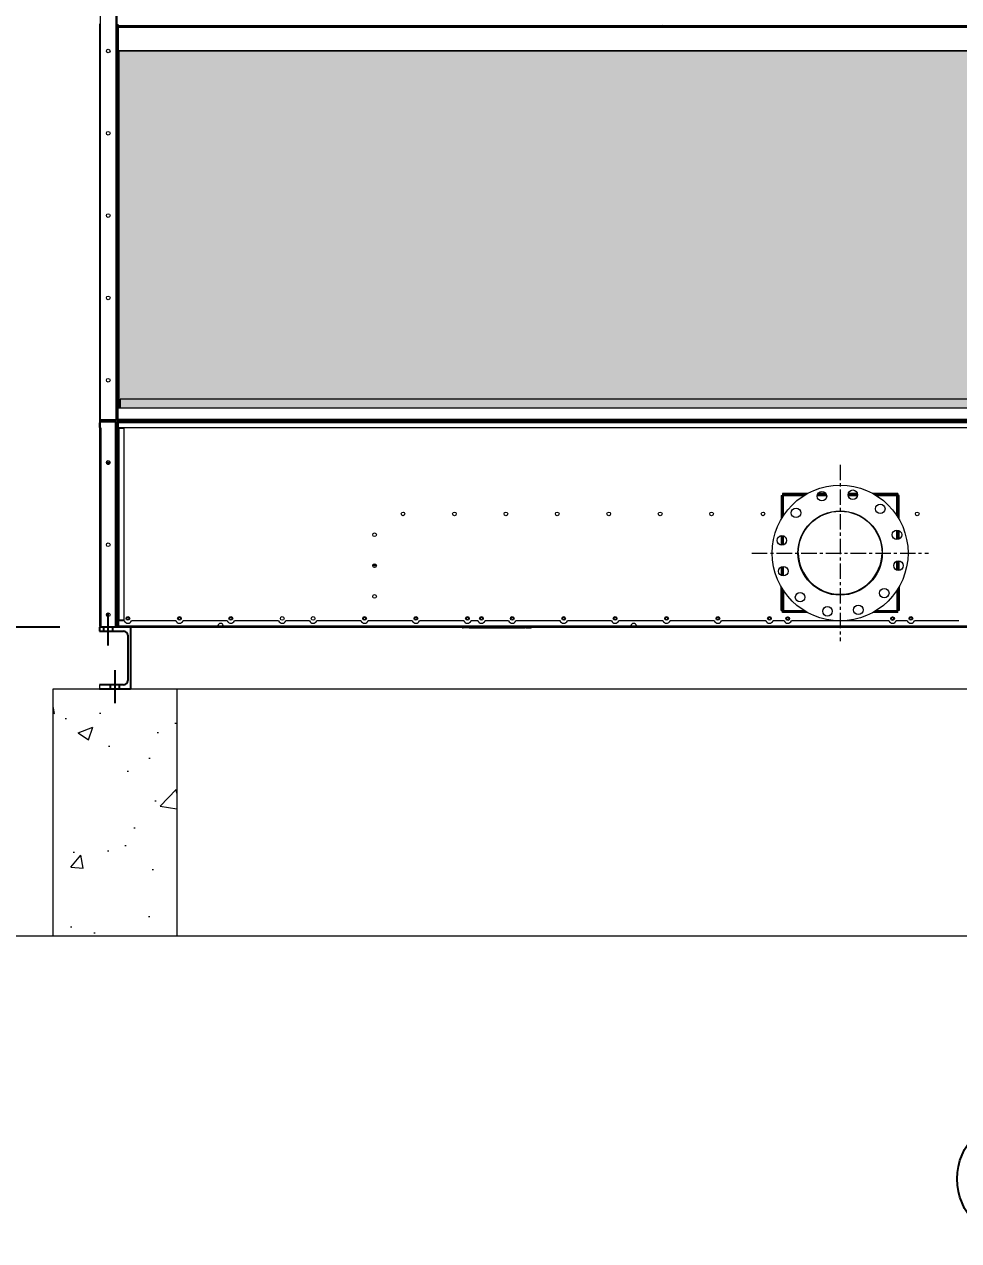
# Model space of a CAD drawing. Header units: millimetres. Extents: x 12896 to 42303, y 9438 to 30233.
# Drawn here: x 15749 to 18019, y 15530 to 18486 of the extents above; entities that cross this region are included whole.
import ezdxf

# ---------------------------------------------------------------- set-up
doc = ezdxf.new("R2010")
doc.units = ezdxf.units.MM
doc.linetypes.add('CENTER', pattern=[2, 1.25, -0.25, 0.25, -0.25])
doc.linetypes.add('CENTERX2', pattern=[4, 2.5, -0.5, 0.5, -0.5])
for name, color, linetype in [('center', 1, 'CENTER'), ('냉각탑_dim', 1, 'Continuous'), ('냉각탑_기초', 23, 'Continuous')]:
    doc.layers.add(name, color=color, linetype=linetype)
doc.styles.get("Standard").update_dxf_attribs({"font": 'arial.ttf'})
doc.dimstyles.new('1.40', dxfattribs={"dimscale": 20, "dimtxt": 1.5, "dimasz": 1, "dimexe": 0.5, "dimexo": 0.5, "dimgap": 0.5, "dimtad": 1, "dimdec": 0, "dimzin": 0, "dimdsep": 46, "dimtxsty": 'Standard', "dimcen": 0, "dimclrd": 2, "dimclre": 2, "dimclrt": 3, "dimadec": 0, "dimazin": 0, "dimtfac": 1, "dimtdec": 0, "dimtmove": 0, "dimatfit": 0, "dimfxl": 1, "dimtolj": 1, "dimtzin": 0, "dimlwd": -1, "dimlwe": -1, "dimarcsym": 0})

# ---------------------------------------------------------------- blocks, each defined once
blk = doc.blocks.new('*D183')
at = {"color": 2, "transparency": 16777216}
for p, q in [((15834.8, 20620.9), (15190.9, 20620.9)), ((15200.9, 20500.9), (15200.9, 17140.9)), ((15834.8, 17020.9), (15190.9, 17020.9))]:
    blk.add_line(p, q, dxfattribs=at)
for points in [[(15180.9, 20500.9), (15220.9, 20500.9), (15200.9, 20620.9)], [(15180.9, 17140.9), (15220.9, 17140.9), (15200.9, 17020.9)]]:
    blk.add_solid(points, dxfattribs=at)
at = {"layer": 'Defpoints', "color": 0, "transparency": 16777216}
for p in [(15934.8, 20620.9), (15200.9, 17020.9), (15934.8, 17020.9)]:
    blk.add_point(p, dxfattribs=at)
at = {"color": 3, "lineweight": 5, "transparency": 16777216, "insert": (15069.4, 18820.9), "char_height": 140, "attachment_point": 5, "rotation": 90}
blk.add_mtext('\\A1;3600', dxfattribs=at)
blk = doc.blocks.new('3')
at = {"lineweight": 20}
h = blk.add_hatch(dxfattribs=at)
h.set_pattern_fill('HONEY', scale=12)
h.set_pattern_definition([(0, (-393768.086, -69540.667), (57.15, 32.9955677), [38.1, -76.2]), (120, (-393768.086, -69540.667), (-57.15, 32.995568), [38.1, -76.2]), (60, (-393768.086, -69540.667), (1e-07, 65.9911357), [-76.2, 38.1])])
h.paths.add_polyline_path([(15978.8, 18421.4), (15978.8, 17553.1), (19492.2, 17553.1), (19492.2, 18421.4)])
at = {"color": 7, "lineweight": 20}
for p, q in [((15932.6, 20377.5), (15932.6, 17524.3)), ((15970.6, 20382.9), (15970.6, 17524.3)), ((15973.4, 20384.3), (15973.4, 17525.7)), ((15976.8, 18478.7), (19486, 18478.7)), ((15978.2, 18482.9), (19484.6, 18482.9)), ((15978.2, 18481.2), (19484.6, 18481.2)), ((15976.8, 18421.4), (19486, 18421.4)), ((15976.8, 18421.2), (19486, 18421.2)), ((19486, 18421.1), (15976.8, 18421.1)), ((18745.8, 17574.7), (15981.4, 17574.7)), ((18745.8, 17553.1), (15977, 17553.1)), ((15976.8, 17526), (19486, 17526)), ((19485.7, 17520.9), (15977.1, 17520.9)), ((19485.7, 17517.5), (15977.1, 17517.5)), ((15978.2, 17522.9), (19484.6, 17522.9)), ((16799.9, 17505.9), (18748.9, 17505.9)), ((16009, 17020.9), (19453.8, 17020.9))]:
    blk.add_line(p, q, dxfattribs=at)
at = {"color": 7, "lineweight": 20, "ltscale": 0.44375}
blk.add_line((15931.4, 18487.1), (15931.4, 17422.1), dxfattribs=at)
at = {"color": 7, "lineweight": 20, "ltscale": 0.003004}
blk.add_line((15975.4, 18478.5), (15975.4, 18485.7), dxfattribs=at)
at = {"color": 7, "lineweight": 20, "ltscale": 0.000583333}
for p, q in [((15975.4, 18485.7), (15976.8, 18485.7)), ((15975.4, 18478.4), (15976.8, 18478.4)), ((15933, 17522.9), (15933, 17524.3)), ((15934.8, 17505.1), (15933.4, 17505.1)), ((15970.6, 17522.9), (15970.6, 17524.3)), ((15975.4, 17525.7), (15976.8, 17525.7))]:
    blk.add_line(p, q, dxfattribs=at)
at = {"color": 7, "lineweight": 20, "ltscale": 0.012167}
for p, q in [((15975.4, 18449.2), (15975.4, 18478.4)), ((15975.4, 17525.7), (15975.4, 17554.9))]:
    blk.add_line(p, q, dxfattribs=at)
at = {"color": 7, "lineweight": 20, "ltscale": 0.000341711}
for p, q in [((15976.2, 18483.8), (15976.8, 18484.3)), ((15976.2, 18480.4), (15976.8, 18479.8)), ((15972.6, 17523.8), (15972, 17524.3)), ((15976.2, 17523.8), (15976.8, 17524.3))]:
    blk.add_line(p, q, dxfattribs=at)
at = {"color": 7, "lineweight": 20, "ltscale": 0.000967409}
for p, q in [((15976.8, 18483.7), (15976.8, 18486)), ((15976.8, 17523.7), (15976.8, 17526))]:
    blk.add_line(p, q, dxfattribs=at)
at = {"color": 7, "lineweight": 20, "ltscale": 0.000849957}
blk.add_line((15976.8, 18480.7), (15976.8, 18478.7), dxfattribs=at)
at = {"color": 7, "lineweight": 20, "ltscale": 0.023877}
blk.add_line((15976.8, 18478.7), (15976.8, 18421.4), dxfattribs=at)
at = {"color": 7, "lineweight": 20, "ltscale": 0.000805508}
blk.add_line((15977.4, 18481.1), (15977.4, 18483.1), dxfattribs=at)
at = {"color": 7, "lineweight": 20, "ltscale": 4.78227e-06}
blk.add_line((15978.2, 18481.2), (15978.2, 18481.2), dxfattribs=at)
at = {"color": 7, "lineweight": 20, "ltscale": 0.000708333}
for p, q in [((15978.8, 18482.9), (15978.8, 18481.2)), ((16005.4, 18481.2), (16005.4, 18482.9)), ((17134.9, 18481.2), (17134.9, 18482.9)), ((17138.3, 18481.2), (17138.3, 18482.9)), ((17156.5, 18481.2), (17156.5, 18482.9)), ((17159.9, 18481.2), (17159.9, 18482.9)), ((15977.1, 17518.9), (15975.4, 17518.9)), ((15977.1, 17518), (15975.4, 17518)), ((15933.4, 17022.6), (15933.4, 17020.9)), ((15970, 17022.6), (15970, 17020.9)), ((15977.1, 17023.8), (15975.4, 17023.8)), ((15977.1, 17022.9), (15975.4, 17022.9))]:
    blk.add_line(p, q, dxfattribs=at)
at = {"color": 7, "lineweight": 20, "ltscale": 0.001029}
for p, q in [((17249.2, 18482.9), (17247.4, 18481.2)), ((17313.3, 18481.2), (17315.1, 18482.9)), ((17320.9, 18481.2), (17322.6, 18482.9))]:
    blk.add_line(p, q, dxfattribs=at)
at = {"color": 7, "lineweight": 20, "ltscale": 0.001028}
for p, q in [((17250.1, 18482.9), (17248.3, 18481.2)), ((17257.6, 18482.9), (17255.8, 18481.2)), ((17270, 18481.2), (17271.8, 18482.9)), ((17300.9, 18482.9), (17299.1, 18481.2))]:
    blk.add_line(p, q, dxfattribs=at)
at = {"color": 7, "lineweight": 20, "ltscale": 0.372625}
blk.add_line((15975.4, 17554.9), (15975.4, 18449.2), dxfattribs=at)
at = {"color": 7, "lineweight": 20, "ltscale": 0.000583332}
blk.add_line((15975.4, 18449.2), (15976.8, 18449.2), dxfattribs=at)
at = {"color": 7, "lineweight": 20, "ltscale": 5.81038e-05}
blk.add_line((15976.8, 18421.1), (15976.8, 18421.4), dxfattribs=at)
at = {"color": 7, "lineweight": 20, "ltscale": 0.009}
blk.add_line((15981.4, 17574.7), (15981.4, 17553.1), dxfattribs=at)
at = {"color": 7, "lineweight": 20, "ltscale": 0.01129}
blk.add_line((15976.8, 17526), (15976.8, 17553.1), dxfattribs=at)
at = {"color": 7, "lineweight": 20, "ltscale": 0.000500046}
blk.add_line((15932.6, 17524.3), (15931.4, 17524.3), dxfattribs=at)
at = {"color": 7, "lineweight": 20, "ltscale": 0.004833}
for p, q in [((15931.4, 17505.9), (15931.4, 17517.5)), ((15977.1, 17505.9), (15977.1, 17517.5)), ((15990.4, 17503.9), (15978.8, 17503.9)), ((15977.1, 17035.9), (15977.1, 17024.3)), ((15990.4, 17037.9), (15978.8, 17037.9)), ((16826.9, 17018.9), (16815.3, 17018.9)), ((16966.9, 17018.9), (16978.5, 17018.9))]:
    blk.add_line(p, q, dxfattribs=at)
at = {"color": 7, "lineweight": 20, "ltscale": 0.000833333}
for p, q in [((15933.4, 17505.9), (15931.4, 17505.9)), ((15933.4, 17505.1), (15931.4, 17505.1)), ((15931.4, 17505.1), (15933.4, 17505.1)), ((15977.4, 17503.9), (15975.4, 17503.9)), ((15977.4, 17503.9), (15977.4, 17505.9)), ((15978.8, 17522.9), (15978.8, 17520.9)), ((15978.8, 17505.9), (15978.8, 17503.9)), ((16005.4, 17520.9), (16005.4, 17522.9)), ((17591.4, 17342.4), (17591.4, 17340.4)), ((17593.4, 17340.4), (17591.4, 17340.4)), ((17591.4, 17340.4), (17593.4, 17340.4)), ((17871.4, 17340.4), (17869.4, 17340.4)), ((17871.4, 17340.4), (17869.4, 17340.4)), ((17871.4, 17342.4), (17871.4, 17340.4)), ((15975.4, 17167.7), (15973.4, 17167.7)), ((15975.4, 17165.9), (15973.4, 17165.9)), ((17591.4, 17059.4), (17591.4, 17061.4)), ((17593.4, 17061.4), (17591.4, 17061.4)), ((17591.4, 17061.4), (17593.4, 17061.4)), ((17871.4, 17061.4), (17869.4, 17061.4)), ((17871.4, 17061.4), (17869.4, 17061.4)), ((17871.4, 17059.4), (17871.4, 17061.4)), ((15978.8, 17037.9), (15978.8, 17035.9)), ((16218.7, 17022.9), (16218.7, 17020.9)), ((16232.1, 17022.9), (16232.1, 17020.9)), ((16826.9, 17018.9), (16826.9, 17020.9)), ((16966.9, 17018.9), (16966.9, 17020.9)), ((17222.7, 17022.9), (17222.7, 17020.9)), ((17236.1, 17022.9), (17236.1, 17020.9))]:
    blk.add_line(p, q, dxfattribs=at)
at = {"color": 7, "lineweight": 20, "ltscale": 0.201042}
for p, q in [((15931.4, 17505.1), (15931.4, 17022.6)), ((15934.8, 17505.1), (15934.8, 17022.6))]:
    blk.add_line(p, q, dxfattribs=at)
at = {"color": 7, "lineweight": 20, "ltscale": 0.015833}
blk.add_line((15970.6, 17524.3), (15932.6, 17524.3), dxfattribs=at)
at = {"color": 7, "lineweight": 20, "ltscale": 0.015667}
blk.add_line((15933, 17522.9), (15970.6, 17522.9), dxfattribs=at)
at = {"color": 7, "lineweight": 20, "ltscale": 0.000958937}
blk.add_line((15933.4, 17520.6), (15933.4, 17522.9), dxfattribs=at)
at = {"color": 7, "lineweight": 20, "ltscale": 0.005875}
for p, q in [((15933.4, 17505.1), (15933.4, 17519.2)), ((15975.4, 17518), (15975.4, 17503.9)), ((15975.4, 17037.9), (15975.4, 17023.8))]:
    blk.add_line(p, q, dxfattribs=at)
at = {"color": 7, "lineweight": 20, "ltscale": 0.01525}
for p, q in [((15970, 17519.2), (15933.4, 17519.2)), ((15970, 17020.9), (15933.4, 17020.9))]:
    blk.add_line(p, q, dxfattribs=at)
at = {"color": 7, "lineweight": 20, "ltscale": 0.014667}
for p, q in [((15934.8, 17520.9), (15970, 17520.9)), ((15934.8, 17022.6), (15970, 17022.6))]:
    blk.add_line(p, q, dxfattribs=at)
at = {"color": 7, "lineweight": 20, "ltscale": 0.000834157}
blk.add_line((15936.8, 17520.9), (15936.8, 17522.9), dxfattribs=at)
at = {"color": 7, "lineweight": 20, "ltscale": 0.000708334}
blk.add_line((15970, 17519.2), (15970, 17520.9), dxfattribs=at)
at = {"color": 7, "lineweight": 20, "ltscale": 0.001131}
for p, q in [((15972.7, 17519.2), (15970, 17519.2)), ((15972.7, 17022.6), (15970, 17022.6))]:
    blk.add_line(p, q, dxfattribs=at)
at = {"color": 7, "lineweight": 20, "ltscale": 0.206917}
blk.add_line((15970, 17022.6), (15970, 17519.2), dxfattribs=at)
at = {"color": 7, "lineweight": 20, "ltscale": 0.000912135}
blk.add_line((15972.8, 17524.3), (15970.6, 17524.3), dxfattribs=at)
at = {"color": 7, "lineweight": 20, "ltscale": 0.000414935}
for p, q in [((15971.7, 17519.2), (15972.4, 17519.9)), ((15974.4, 17173.9), (15973.7, 17174.6)), ((15971.7, 17022.6), (15972.4, 17021.9))]:
    blk.add_line(p, q, dxfattribs=at)
at = {"color": 7, "lineweight": 20, "ltscale": 0.00126}
blk.add_line((15972, 17520.3), (15972, 17523.3), dxfattribs=at)
at = {"color": 7, "lineweight": 20, "ltscale": 1.84442e-05}
blk.add_line((15973.4, 17525.7), (15973.4, 17525.7), dxfattribs=at)
at = {"color": 7, "lineweight": 20, "ltscale": 1.85381e-05}
blk.add_line((15973.4, 17525.7), (15973.4, 17525.7), dxfattribs=at)
at = {"color": 7, "lineweight": 20, "ltscale": 2.99318e-05}
blk.add_line((15973.4, 17525.7), (15973.4, 17525.7), dxfattribs=at)
blk.add_line((15973.4, 17525.7), (15973.4, 17525.7), dxfattribs=at)
at = {"color": 7, "lineweight": 20, "ltscale": 1.47704e-05}
blk.add_line((15973.4, 17525.7), (15973.4, 17525.7), dxfattribs=at)
at = {"color": 7, "lineweight": 20, "ltscale": 2.54818e-05}
blk.add_line((15973.4, 17517.6), (15973.4, 17517.5), dxfattribs=at)
at = {"color": 7, "lineweight": 20, "ltscale": 0.2055}
blk.add_line((15973.4, 17024.3), (15973.4, 17517.5), dxfattribs=at)
at = {"color": 7, "lineweight": 20, "ltscale": 0.002815}
blk.add_line((15975.4, 17518.9), (15975.4, 17525.7), dxfattribs=at)
at = {"color": 7, "lineweight": 20, "ltscale": 0.000375}
for p, q in [((15975.4, 17518), (15975.4, 17518.9)), ((15975.4, 17023.8), (15975.4, 17022.9))]:
    blk.add_line(p, q, dxfattribs=at)
at = {"color": 7, "lineweight": 20, "ltscale": 0.001417}
for p, q in [((15978.8, 17503.9), (15975.4, 17503.9)), ((15977.1, 17520.9), (15977.1, 17517.5)), ((15978.8, 17037.9), (15975.4, 17037.9)), ((15934.8, 17022.6), (15931.4, 17022.6)), ((15977.1, 17020.9), (15977.1, 17024.3))]:
    blk.add_line(p, q, dxfattribs=at)
at = {"color": 7, "lineweight": 20, "ltscale": 0.194167}
for p, q in [((15975.4, 17037.9), (15975.4, 17503.9)), ((15978.8, 17037.9), (15978.8, 17503.9)), ((15990.4, 17503.9), (15990.4, 17037.9))]:
    blk.add_line(p, q, dxfattribs=at)
at = {"color": 7, "lineweight": 20, "ltscale": 0.307}
blk.add_line((15977.1, 17505.9), (16799.9, 17505.9), dxfattribs=at)
at = {"color": 7, "lineweight": 20, "ltscale": 0.000881921}
blk.add_line((15977.4, 17520.9), (15977.4, 17523.1), dxfattribs=at)
at = {"color": 7, "lineweight": 20, "ltscale": 0.00083243}
for p, q in [((16174.1, 17520.9), (16174.1, 17522.9)), ((16174.3, 17520.9), (16174.3, 17522.9)), ((16179.5, 17520.9), (16179.5, 17522.9))]:
    blk.add_line(p, q, dxfattribs=at)
at = {"color": 7, "lineweight": 20, "ltscale": 0.00121}
for p, q in [((16238.3, 17522.9), (16236.2, 17520.9)), ((16239.5, 17522.9), (16237.4, 17520.9)), ((16247.1, 17522.9), (16245, 17520.9)), ((16259.2, 17520.9), (16261.3, 17522.9)), ((16290.4, 17522.9), (16288.3, 17520.9)), ((16302.5, 17520.9), (16304.6, 17522.9)), ((16310, 17520.9), (16312.1, 17522.9))]:
    blk.add_line(p, q, dxfattribs=at)
at = {"color": 7, "lineweight": 20, "ltscale": 0.000832431}
for p, q in [((17421.7, 17520.9), (17421.7, 17522.9)), ((17424.5, 17520.9), (17424.5, 17522.9))]:
    blk.add_line(p, q, dxfattribs=at)
at = {"color": 7, "lineweight": 20, "ltscale": 0.000833334}
for p, q in [((17461.7, 17522.9), (17461.7, 17520.9)), ((17995.7, 17522.9), (17995.7, 17520.9)), ((15977.4, 17035.9), (15977.4, 17037.9))]:
    blk.add_line(p, q, dxfattribs=at)
at = {"color": 7, "lineweight": 20, "ltscale": 0.003735}
blk.add_line((15956.9, 17420.5), (15947.9, 17420.5), dxfattribs=at)
at = {"color": 7, "lineweight": 20, "ltscale": 0.003614}
blk.add_line((15948.1, 17422.1), (15956.7, 17422.1), dxfattribs=at)
at = {"color": 7, "lineweight": 20, "ltscale": 0.003172}
blk.add_line((15956.2, 17418.5), (15948.6, 17418.5), dxfattribs=at)
at = {"color": 7, "lineweight": 20, "ltscale": 0.001718}
blk.add_line((15950.3, 17416.9), (15954.5, 17416.9), dxfattribs=at)
at = {"color": 7, "lineweight": 20, "ltscale": 0.053167}
blk.add_line((15973.4, 17235.7), (15973.4, 17363.3), dxfattribs=at)
at = {"color": 7, "lineweight": 20, "ltscale": 0.000833118}
blk.add_line((15973.4, 17363.3), (15975.4, 17363.3), dxfattribs=at)
at = {"color": 7, "lineweight": 20, "ltscale": 0.023972}
for p, q in [((17588.2, 17340.4), (17588.2, 17282.9)), ((17874.6, 17282.9), (17874.6, 17340.4)), ((17588.2, 17061.4), (17588.2, 17119)), ((17874.6, 17119), (17874.6, 17061.4))]:
    blk.add_line(p, q, dxfattribs=at)
at = {"color": 7, "lineweight": 20, "ltscale": 0.001333}
for p, q in [((17588.2, 17340.4), (17591.4, 17340.4)), ((17591.4, 17345.6), (17591.4, 17342.4)), ((17871.4, 17345.6), (17871.4, 17342.4)), ((17874.6, 17340.4), (17871.4, 17340.4)), ((17588.2, 17061.4), (17591.4, 17061.4)), ((17591.4, 17056.2), (17591.4, 17059.4)), ((17874.6, 17061.4), (17871.4, 17061.4)), ((17871.4, 17056.2), (17871.4, 17059.4))]:
    blk.add_line(p, q, dxfattribs=at)
at = {"color": 7, "lineweight": 20, "ltscale": 0.025296}
for p, q in [((17652.1, 17345.6), (17591.4, 17345.6)), ((17871.4, 17345.6), (17810.7, 17345.6)), ((17652.1, 17056.2), (17591.4, 17056.2)), ((17871.4, 17056.2), (17810.7, 17056.2))]:
    blk.add_line(p, q, dxfattribs=at)
at = {"color": 7, "lineweight": 20, "ltscale": 0.022971}
for p, q in [((17646.5, 17342.4), (17591.4, 17342.4)), ((17871.4, 17342.4), (17816.3, 17342.4)), ((17646.5, 17059.4), (17591.4, 17059.4)), ((17871.4, 17059.4), (17816.3, 17059.4))]:
    blk.add_line(p, q, dxfattribs=at)
at = {"color": 7, "lineweight": 20, "ltscale": 0.021741}
for p, q in [((17591.4, 17340.4), (17591.4, 17288.3)), ((17871.4, 17288.3), (17871.4, 17340.4)), ((17591.4, 17061.4), (17591.4, 17113.6)), ((17871.4, 17113.6), (17871.4, 17061.4))]:
    blk.add_line(p, q, dxfattribs=at)
at = {"color": 7, "lineweight": 20, "ltscale": 0.020784}
for p, q in [((17593.4, 17340.4), (17643.3, 17340.4)), ((17819.5, 17340.4), (17869.4, 17340.4)), ((17593.4, 17061.4), (17643.3, 17061.4)), ((17819.5, 17061.4), (17869.4, 17061.4))]:
    blk.add_line(p, q, dxfattribs=at)
at = {"color": 7, "lineweight": 20, "ltscale": 0.020438}
for p, q in [((17593.4, 17291.4), (17593.4, 17340.4)), ((17869.4, 17291.4), (17869.4, 17340.4)), ((17593.4, 17110.5), (17593.4, 17061.4)), ((17869.4, 17110.5), (17869.4, 17061.4))]:
    blk.add_line(p, q, dxfattribs=at)
at = {"color": 7, "lineweight": 20, "ltscale": 0.009512}
blk.add_line((17675.8, 17340.4), (17698.6, 17340.4), dxfattribs=at)
at = {"color": 7, "lineweight": 20, "ltscale": 0.009154}
blk.add_line((17698.2, 17342.4), (17676.2, 17342.4), dxfattribs=at)
at = {"color": 7, "lineweight": 20, "ltscale": 0.007846}
blk.add_line((17696.6, 17345.6), (17677.8, 17345.6), dxfattribs=at)
at = {"color": 7, "lineweight": 20, "ltscale": 0.009582}
blk.add_line((17773.7, 17342.4), (17750.7, 17342.4), dxfattribs=at)
at = {"color": 7, "lineweight": 20, "ltscale": 0.009406}
blk.add_line((17750.9, 17340.4), (17773.4, 17340.4), dxfattribs=at)
at = {"color": 7, "lineweight": 20, "ltscale": 0.009251}
blk.add_line((17773.3, 17345.6), (17751.1, 17345.6), dxfattribs=at)
at = {"color": 7, "lineweight": 20, "ltscale": 0.000833254}
blk.add_line((15975.4, 17235.7), (15973.4, 17235.7), dxfattribs=at)
at = {"color": 7, "lineweight": 20, "ltscale": 0.009501}
for p, q in [((17588.2, 17243.1), (17588.2, 17220.3)), ((17874.6, 17158.8), (17874.6, 17181.6))]:
    blk.add_line(p, q, dxfattribs=at)
at = {"color": 7, "lineweight": 20, "ltscale": 0.009478}
for p, q in [((17591.4, 17243.1), (17591.4, 17220.3)), ((17871.4, 17158.8), (17871.4, 17181.6))]:
    blk.add_line(p, q, dxfattribs=at)
at = {"color": 7, "lineweight": 20, "ltscale": 0.009074}
for p, q in [((17593.4, 17220.8), (17593.4, 17242.6)), ((17869.4, 17159.3), (17869.4, 17181.1))]:
    blk.add_line(p, q, dxfattribs=at)
at = {"color": 7, "lineweight": 20, "ltscale": 0.009583}
for p, q in [((17869.4, 17233.7), (17869.4, 17256.6)), ((17593.4, 17145.2), (17593.4, 17168.2))]:
    blk.add_line(p, q, dxfattribs=at)
at = {"color": 7, "lineweight": 20, "ltscale": 0.009451}
for p, q in [((17871.4, 17233.8), (17871.4, 17256.5)), ((17591.4, 17168.1), (17591.4, 17145.4))]:
    blk.add_line(p, q, dxfattribs=at)
at = {"color": 7, "lineweight": 20, "ltscale": 0.008588}
for p, q in [((17874.6, 17234.8), (17874.6, 17255.5)), ((17588.2, 17167), (17588.2, 17146.4))]:
    blk.add_line(p, q, dxfattribs=at)
at = {"color": 7, "lineweight": 20, "ltscale": 0.000547189}
blk.add_line((15974.7, 17174.6), (15973.4, 17174.6), dxfattribs=at)
at = {"color": 7, "lineweight": 20, "ltscale": 0.000834193}
blk.add_line((15973.4, 17170.9), (15975.4, 17170.9), dxfattribs=at)
at = {"color": 7, "lineweight": 20, "ltscale": 0.000832799}
blk.add_line((15973.4, 17165.9), (15975.4, 17165.9), dxfattribs=at)
at = {"color": 7, "lineweight": 20, "ltscale": 0.003726}
blk.add_line((16595.4, 17171), (16604.4, 17171), dxfattribs=at)
at = {"color": 7, "lineweight": 20, "ltscale": 0.002875}
blk.add_line((16596.4, 17167.6), (16603.3, 17167.6), dxfattribs=at)
at = {"color": 1, "linetype": 'CENTERX2', "ltscale": 50}
for p, q in [((15952.4, 16975.9), (15952.4, 17055.9)), ((15968.9, 16835.9), (15968.9, 16915.9))]:
    blk.add_line(p, q, dxfattribs=at)
at = {"color": 7, "lineweight": 20, "ltscale": 0.000128159}
blk.add_line((15975.7, 17037.9), (15975.4, 17037.9), dxfattribs=at)
at = {"color": 7, "lineweight": 20, "ltscale": 0.005987}
blk.add_line((15991.5, 17035.9), (15977.1, 17035.9), dxfattribs=at)
at = {"color": 7, "lineweight": 20, "ltscale": 0.044641}
for p, q in [((16116.5, 17035.9), (16009.3, 17035.9)), ((16241.5, 17035.9), (16134.3, 17035.9)), ((16366.5, 17035.9), (16259.3, 17035.9)), ((16566.5, 17035.9), (16459.3, 17035.9)), ((16691.5, 17035.9), (16584.3, 17035.9)), ((16816.5, 17035.9), (16709.3, 17035.9)), ((17050.5, 17035.9), (16943.3, 17035.9)), ((17175.5, 17035.9), (17068.3, 17035.9)), ((17300.5, 17035.9), (17193.3, 17035.9)), ((17425.5, 17035.9), (17318.3, 17035.9)), ((17550.5, 17035.9), (17443.3, 17035.9)), ((18019.5, 17035.9), (17912.3, 17035.9))]:
    blk.add_line(p, q, dxfattribs=at)
at = {"color": 7, "lineweight": 20, "ltscale": 0.023808}
for p, q in [((16441.5, 17035.9), (16384.3, 17035.9)), ((16925.5, 17035.9), (16868.3, 17035.9))]:
    blk.add_line(p, q, dxfattribs=at)
at = {"color": 7, "lineweight": 20, "ltscale": 0.006725}
blk.add_line((16850.5, 17035.9), (16834.3, 17035.9), dxfattribs=at)
at = {"color": 7, "lineweight": 20, "ltscale": 0.0111}
for p, q in [((17595, 17035.9), (17568.3, 17035.9)), ((17894.5, 17035.9), (17867.8, 17035.9))]:
    blk.add_line(p, q, dxfattribs=at)
at = {"color": 7, "lineweight": 20, "ltscale": 1.93507e-05}
for p, q in [((17603.9, 17030.4), (17603.9, 17030.4)), ((17858.9, 17030.4), (17858.9, 17030.4))]:
    blk.add_line(p, q, dxfattribs=at)
at = {"color": 7, "lineweight": 20, "ltscale": 0.007604}
for p, q in [((17631.1, 17035.9), (17612.8, 17035.9)), ((17850, 17035.9), (17631.1, 17035.9))]:
    blk.add_line(p, q, dxfattribs=at)
at = {"lineweight": 20}
blk.add_line((16004.4, 17020.9), (15931.4, 17020.9), dxfattribs=at)
at = {"color": 7, "lineweight": 25, "ltscale": 0.008333}
blk.add_line((15931.4, 17020.9), (15931.4, 17010.9), dxfattribs=at)
at = {"color": 7, "lineweight": 25, "ltscale": 0.125}
for p, q in [((16006.4, 17020.9), (15931.4, 17020.9)), ((15931.4, 16870.9), (16006.4, 16870.9))]:
    blk.add_line(p, q, dxfattribs=at)
at = {"color": 7, "lineweight": 25, "ltscale": 0.05125}
for p, q in [((15931.4, 17010.9), (15989.9, 17010.9)), ((15989.9, 16880.9), (15931.4, 16880.9))]:
    blk.add_line(p, q, dxfattribs=at)
at = {"color": 7, "lineweight": 20, "ltscale": 0.280701}
blk.add_line((15932.8, 17020.9), (15968, 17020.9), dxfattribs=at)
for p, q in [((15941.4, 17010.9), (15941.4, 17020.9)), ((15963.4, 17010.9), (15963.4, 17020.9)), ((15957.9, 16870.9), (15957.9, 16880.9)), ((15979.9, 16870.9), (15979.9, 16880.9))]:
    blk.add_line(p, q)
at = {"color": 7, "lineweight": 20, "ltscale": 0.002932}
blk.add_line((15970.1, 17020.9), (15977.1, 17020.9), dxfattribs=at)
at = {"color": 7, "lineweight": 20, "ltscale": 0.000834328}
blk.add_line((15973.4, 17025.9), (15975.4, 17025.9), dxfattribs=at)
at = {"color": 7, "lineweight": 20, "ltscale": 2.38284e-05}
blk.add_line((15973.4, 17024.3), (15973.4, 17024.3), dxfattribs=at)
at = {"color": 7, "lineweight": 20, "ltscale": 0.000837638}
blk.add_line((15975.4, 17024.1), (15973.4, 17024.1), dxfattribs=at)
at = {"color": 7, "lineweight": 20, "ltscale": 0.100609}
blk.add_line((15977.1, 17024.3), (16218.6, 17024.3), dxfattribs=at)
at = {"color": 7, "lineweight": 20, "ltscale": 0.100651}
blk.add_line((15977.1, 17020.9), (16218.7, 17020.9), dxfattribs=at)
at = {"color": 7, "lineweight": 20, "ltscale": 0.004083}
blk.add_line((15999.2, 17020.9), (16009, 17020.9), dxfattribs=at)
at = {"color": 7, "lineweight": 25, "ltscale": 0.091667}
blk.add_line((15999.9, 17000.9), (15999.9, 16890.9), dxfattribs=at)
at = {"ltscale": 25}
blk.add_line((16006.4, 17020.9), (16006.4, 16870.9), dxfattribs=at)
at = {"color": 7, "lineweight": 20, "ltscale": 0.005698}
for p, q in [((16218.6, 17024.3), (16232.2, 17024.3)), ((17222.6, 17024.3), (17236.2, 17024.3))]:
    blk.add_line(p, q, dxfattribs=at)
at = {"color": 7, "lineweight": 20, "ltscale": 0.005614}
for p, q in [((16218.7, 17022.9), (16232.1, 17022.9)), ((16218.7, 17020.9), (16232.1, 17020.9)), ((17222.7, 17022.9), (17236.1, 17022.9)), ((17222.7, 17020.9), (17236.1, 17020.9))]:
    blk.add_line(p, q, dxfattribs=at)
at = {"color": 7, "lineweight": 20, "ltscale": 0.412719}
blk.add_line((16232.1, 17020.9), (17222.7, 17020.9), dxfattribs=at)
at = {"color": 7, "lineweight": 20, "ltscale": 0.412635}
blk.add_line((16232.2, 17024.3), (17222.6, 17024.3), dxfattribs=at)
at = {"color": 7, "lineweight": 20, "ltscale": 0.000833651}
for p, q in [((16828.9, 17018.9), (16828.9, 17020.9)), ((16964.9, 17018.9), (16964.9, 17020.9))]:
    blk.add_line(p, q, dxfattribs=at)
at = {"color": 7, "lineweight": 20, "ltscale": 0.056667}
blk.add_line((16828.9, 17018.9), (16964.9, 17018.9), dxfattribs=at)
at = {"color": 7, "lineweight": 20, "ltscale": 0.17433}
for p, q in [((17236.1, 17020.9), (17654.5, 17020.9)), ((17808.3, 17020.9), (18226.7, 17020.9))]:
    blk.add_line(p, q, dxfattribs=at)
at = {"color": 7, "lineweight": 20, "ltscale": 0.171731}
for p, q in [((17236.2, 17024.3), (17814.4, 17024.3)), ((17814.4, 17024.3), (18226.6, 17024.3))]:
    blk.add_line(p, q, dxfattribs=at)
at = {"color": 7, "lineweight": 20, "ltscale": 0.008888}
blk.add_line((17690, 17020.9), (17711.3, 17020.9), dxfattribs=at)
at = {"color": 7, "lineweight": 20, "ltscale": 0.006961}
blk.add_line((17767.2, 17020.9), (17784, 17020.9), dxfattribs=at)
at = {"color": 7, "lineweight": 15, "ltscale": 0.0625}
blk.add_line((15931.4, 16880.9), (15931.4, 16870.9), dxfattribs=at)
at = {"lineweight": 5}
blk.add_line((16006.4, 16870.9), (19456.4, 16870.9), dxfattribs=at)
at = {"color": 0, "lineweight": 20}
blk.add_lwpolyline([(15978.8, 18421.4), (19492.2, 18421.4), (19492.2, 17553.1), (15978.8, 17553.1)], close=True, dxfattribs=at)
at = {"color": 7, "lineweight": 20}
for centre, radius in [((15952.4, 18420.9), 4.5), ((15952.4, 18220.9), 4.5), ((15952.4, 18020.9), 4.5), ((15952.4, 17820.9), 4.5), ((15952.4, 17620.9), 4.5), ((15952.4, 17420.9), 4.5), ((17731.4, 17200.9), 165), ((17762.2, 17342.6), 11.5), ((17687.2, 17339), 11.5), ((16668.9, 17295.9), 4.5), ((16793.9, 17295.9), 4.5), ((16918.9, 17295.9), 4.5), ((17043.9, 17295.9), 4.5), ((17168.9, 17295.9), 4.5), ((17293.9, 17295.9), 4.5), ((17418.9, 17295.9), 4.5), ((17543.9, 17295.9), 4.5), ((17624.1, 17298.4), 11.5), ((17731.4, 17200.9), 102.5), ((17731.4, 17200.9), 101.8), ((17828.9, 17308.3), 11.5), ((17918.9, 17295.9), 4.5), ((16599.9, 17245.4), 4.5), ((17589.7, 17231.7), 11.5), ((17869.5, 17245.2), 11.5), ((15952.4, 17220.9), 4.5), ((16599.9, 17170.4), 4.5), ((17873.1, 17170.2), 11.5), ((17593.3, 17156.7), 11.5), ((16599.9, 17095.4), 4.5), ((17633.9, 17093.6), 11.5), ((17838.7, 17103.5), 11.5), ((17700.6, 17059.2), 11.5), ((17775.6, 17062.8), 11.5), ((15952.4, 17050.9), 4.5), ((16000.4, 17041.9), 4.5), ((16000.4, 17041.9), 3), ((16125.4, 17041.9), 4.5), ((16125.4, 17041.9), 3), ((16250.4, 17041.9), 4.5), ((16250.4, 17041.9), 3), ((16375.4, 17041.9), 4.5), ((16450.4, 17041.9), 4.5), ((16575.4, 17041.9), 4.5), ((16575.4, 17041.9), 3), ((16700.4, 17041.9), 4.5), ((16700.4, 17041.9), 3), ((16825.4, 17041.9), 4.5), ((16825.4, 17041.9), 3), ((16859.4, 17041.9), 4.5), ((16859.4, 17041.9), 3), ((16934.4, 17041.9), 4.5), ((16934.4, 17041.9), 3), ((17059.4, 17041.9), 4.5), ((17059.4, 17041.9), 3), ((17184.4, 17041.9), 4.5), ((17184.4, 17041.9), 3), ((17309.4, 17041.9), 4.5), ((17309.4, 17041.9), 3), ((17434.4, 17041.9), 4.5), ((17434.4, 17041.9), 3), ((17559.4, 17041.9), 4.5), ((17559.4, 17041.9), 3), ((17603.9, 17041.4), 4.5), ((17603.9, 17041.9), 3), ((17858.9, 17041.4), 4.5), ((17858.9, 17041.9), 3), ((17903.4, 17041.9), 4.5), ((17903.4, 17041.9), 3)]:
    blk.add_circle(centre, radius, dxfattribs=at)
for centre, radius, start, end in [((15978.2, 18485.7), 2.8, 180, 270), ((15978.2, 18478.4), 2.8, 90, 180), ((15934.8, 17517.5), 3.4, 90, 180), ((15934.2, 17525.7), 2.8, 210, 244.6228), ((15970, 17517.5), 3.4, 0, 90), ((15970.6, 17525.7), 2.8, 270, 0), ((15978.2, 17525.7), 2.8, 180, 270), ((15932.6, 17423.3), 1.2, 180, 180.7349), ((15932.6, 17415.7), 1.2, 179.2651, 180), ((15972, 17176.3), 3.4, 294.3157, 359.0524), ((17731.4, 17202.4), 101.8, 180.4178, 359.5731), ((16000.4, 17040.4), 10, 206.7437, 333.2563), ((16125.4, 17040.4), 10, 206.7437, 333.2563), ((16225.4, 17022.8), 7, 12.3734, 167.6266), ((16250.4, 17040.4), 10, 206.7437, 333.2563), ((16375.4, 17040.4), 10, 206.7437, 333.2563), ((16450.4, 17040.4), 10, 206.7437, 333.2563), ((16575.4, 17040.4), 10, 206.7437, 333.2563), ((16700.4, 17040.4), 10, 206.7437, 333.2563), ((16825.4, 17040.4), 10, 206.7437, 333.2563), ((16859.4, 17040.4), 10, 206.7437, 333.2563), ((16934.4, 17040.4), 10, 206.7437, 333.2563), ((17059.4, 17040.4), 10, 206.7437, 333.2563), ((17184.4, 17040.4), 10, 206.7437, 333.2563), ((17229.4, 17022.8), 7, 12.3734, 167.6266), ((17309.4, 17040.4), 10, 206.7437, 333.2563), ((17434.4, 17040.4), 10, 206.7437, 333.2563), ((17559.4, 17040.4), 10, 206.7437, 333.2563), ((17603.9, 17040.4), 10, 206.7437, 333.2563), ((17603.9, 17040.9), 4.5, 3.185, 176.8155), ((17858.9, 17040.4), 10, 206.7437, 333.2563), ((17858.9, 17040.9), 4.5, 3.185, 176.8155), ((17903.4, 17040.4), 10, 206.7437, 333.2563), ((15934.8, 17024.3), 3.4, 210, 245.6841), ((15970, 17024.3), 3.4, 270, 0), ((15978.8, 17024.3), 3.4, 204.3161, 239.9997), ((16235, 17022), 16.6, 171.9124, 179.4428), ((16215.8, 17022), 16.6, 0.5572, 8.0877), ((16815.3, 17022.3), 3.4, 204.3017, 270), ((16815.3, 17022.3), 1.4, 268.112, 270), ((16978.5, 17022.3), 3.4, 270, 335.6983), ((16978.5, 17022.3), 1.4, 270, 271.888), ((17239, 17022), 16.6, 171.9124, 179.4428), ((17219.8, 17022), 16.6, 0.5572, 8.0877)]:
    blk.add_arc(centre, radius, start, end, dxfattribs=at)
at = {"color": 7, "lineweight": 25}
for centre, start, end in [((15989.9, 17000.9), 0, 90), ((15989.9, 16890.9), 270, 0)]:
    blk.add_arc(centre, 10, start, end, dxfattribs=at)
at = {"color": 7, "lineweight": 20}
for points in [[(15976.8, 18483.7), (15977.1, 18483.4), (15977.3, 18483.2), (15977.6, 18483), (15977.9, 18482.9), (15978.2, 18482.9)], [(15976.8, 18480.7), (15977.1, 18480.9), (15977.3, 18481.1), (15977.6, 18481.2), (15977.9, 18481.2), (15978.2, 18481.2)], [(15972.7, 17519.2), (15973, 17518.9), (15973.2, 17518.6), (15973.3, 17518.2), (15973.4, 17517.9), (15973.4, 17517.5)], [(15972.8, 17524.3), (15973, 17524.6), (15973.2, 17524.9), (15973.3, 17525.2), (15973.4, 17525.5), (15973.4, 17525.7)], [(15976.8, 17523.7), (15977.1, 17523.4), (15977.3, 17523.2), (15977.6, 17523), (15977.9, 17522.9), (15978.2, 17522.9)], [(15974.7, 17174.6), (15975, 17175), (15975.2, 17175.3), (15975.3, 17175.6), (15975.4, 17176), (15975.4, 17176.3)], [(15972.7, 17022.6), (15973, 17023), (15973.2, 17023.3), (15973.3, 17023.7), (15973.4, 17024), (15973.4, 17024.3)], [(16218.7, 17022.9), (16218.6, 17022.9), (16218.5, 17023), (16218.5, 17023), (16218.5, 17023.1), (16218.4, 17023.1)], [(16232.4, 17023.1), (16232.3, 17023.1), (16232.3, 17023), (16232.2, 17023), (16232.2, 17022.9), (16232.1, 17022.9)], [(17222.7, 17022.9), (17222.6, 17022.9), (17222.5, 17023), (17222.5, 17023), (17222.5, 17023.1), (17222.4, 17023.1)], [(17236.4, 17023.1), (17236.3, 17023.1), (17236.3, 17023), (17236.2, 17023), (17236.2, 17022.9), (17236.1, 17022.9)]]:
    blk.add_open_spline(points, degree=5, dxfattribs=at)
for points, knots in [([(15973.4, 17363.3), (15973.4, 17363.2), (15973.4, 17363.1), (15973.5, 17363.1), (15973.8, 17362.8), (15974.2, 17362.6), (15974.6, 17362.4), (15975, 17362.3), (15975.4, 17362.2)], [0, 0, 0, 0, 0, 0, 2.033975, 2.033975, 2.033975, 5.485293, 5.485293, 5.485293, 5.485293, 5.485293, 5.485293]), ([(16218.7, 17020.9), (16218.6, 17020.9), (16218.5, 17021), (16218.5, 17021.1), (16218.4, 17021.4), (16218.4, 17021.7), (16218.4, 17021.8), (16218.4, 17022), (16218.4, 17022.2)], [0, 0, 0, 0, 0, 0, 3.009, 3.009, 3.009, 4.870321, 4.870321, 4.870321, 4.870321, 4.870321, 4.870321]), ([(16232.4, 17022.2), (16232.4, 17021.8), (16232.4, 17021.5), (16232.3, 17021.2), (16232.3, 17021), (16232.2, 17021), (16232.2, 17020.9), (16232.1, 17020.9), (16232.1, 17020.9)], [0, 0, 0, 0, 0, 0, 3.956241, 3.956241, 3.956241, 4.866694, 4.866694, 4.866694, 4.866694, 4.866694, 4.866694]), ([(17222.7, 17020.9), (17222.6, 17020.9), (17222.5, 17021), (17222.5, 17021.1), (17222.4, 17021.4), (17222.4, 17021.7), (17222.4, 17021.8), (17222.4, 17022), (17222.4, 17022.2)], [0, 0, 0, 0, 0, 0, 3.009, 3.009, 3.009, 4.870321, 4.870321, 4.870321, 4.870321, 4.870321, 4.870321]), ([(17236.4, 17022.2), (17236.4, 17021.8), (17236.4, 17021.5), (17236.3, 17021.2), (17236.3, 17021), (17236.2, 17021), (17236.2, 17020.9), (17236.1, 17020.9), (17236.1, 17020.9)], [0, 0, 0, 0, 0, 0, 3.956241, 3.956241, 3.956241, 4.866694, 4.866694, 4.866694, 4.866694, 4.866694, 4.866694])]:
    blk.add_open_spline(points, degree=5, knots=knots, dxfattribs=at)
at = {"layer": 'center', "lineweight": 20, "ltscale": 30}
for p, q in [((17731.4, 17415.4), (17731.4, 16986.4)), ((17516.9, 17200.9), (17945.9, 17200.9))]:
    blk.add_line(p, q, dxfattribs=at)

msp = doc.modelspace()

# ---------------------------------------------------------------- hatches: boundary and pattern name
at = {"layer": '냉각탑_기초', "lineweight": 20, "ltscale": 30}
h = msp.add_hatch(dxfattribs=at)
h.set_pattern_fill('AR-CONC', color=256, scale=50, style=0)
h.set_pattern_definition([(50, (1190.37, 329.62), (358.63, -31.376), [37.5, -412.5]), (355, (1190.37, 329.62), (-69.3757, 376.096), [30, -330]), (100.4514, (1220.25, 327), (289.2547, 344.72), [31.87, -350.571]), (46.1842, (1190.37, 429.6), (533.6205, -82.7595), [56.25, -618.75]), (96.6356, (1234.83, 422.7), (467.331, 487.059), [47.805, -525.856]), (351.1842, (1190.37, 429.6), (467.331, 487.059), [45, -495]), (21, (1240.37, 404.62), (298.4535, -201.3094), [37.5, -412.5]), (326, (1240.37, 404.62), (121.6577, 362.575), [30, -330]), (71.4514, (1265.24, 387.84), (420.1113, 161.265), [31.87, -350.571]), (37.5, (1190.37, 329.62), (6.0799, 166.4469), [0, -326, 0, -335, 0, -331.25]), (7.5, (1190.37, 329.62), (131.5348, 197.2059), [0, -191, 0, -318.5, 0, -126.25]), (327.5, (1078.87, 329.62), (266.9112, -11.2774), [0, -125, 0, -390, 0, -517.5]), (317.5, (1028.87, 329.62), (291.593, 50.0525), [0, -162.5, 0, -259, 0, -367.5])])
h.paths.add_polyline_path([(16118.9, 16870.9), (15818.9, 16870.9), (15818.9, 16270.9), (16118.9, 16270.9)])

# ---------------------------------------------------------------- linework, layer by layer
at = {"layer": '냉각탑_dim', "linetype": 'ByBlock', "lineweight": -3}
msp.add_circle((18165.9, 15679.8), 150, dxfattribs=at)
at = {"layer": '냉각탑_기초', "lineweight": 20, "ltscale": 30}
msp.add_line((15406.8, 16270.9), (20164.8, 16270.9), dxfattribs=at)
msp.add_lwpolyline([(15818.9, 16270.9), (15818.9, 16870.9), (16118.9, 16870.9), (16118.9, 16270.9)], dxfattribs=at)

# ---------------------------------------------------------------- block references
msp.add_blockref('3', (0, 0))

# ---------------------------------------------------------------- dimensions: what is measured, and where the dimension line sits
at = {"lineweight": 5}
dim = msp.add_linear_dim(base=(15200.9, 17020.9), p1=(15934.8, 20620.9), p2=(15934.8, 17020.9), angle=90, dimstyle='1.40', override={"dimtxt": 7, "dimasz": 6, "dimexo": 5, "dimgap": 3}, dxfattribs=at)
dim.commit()
dim.dimension.update_dxf_attribs({"geometry": '*D183', "text_midpoint": (15069.4, 18820.9)})

doc.saveas('drawing.dxf')
